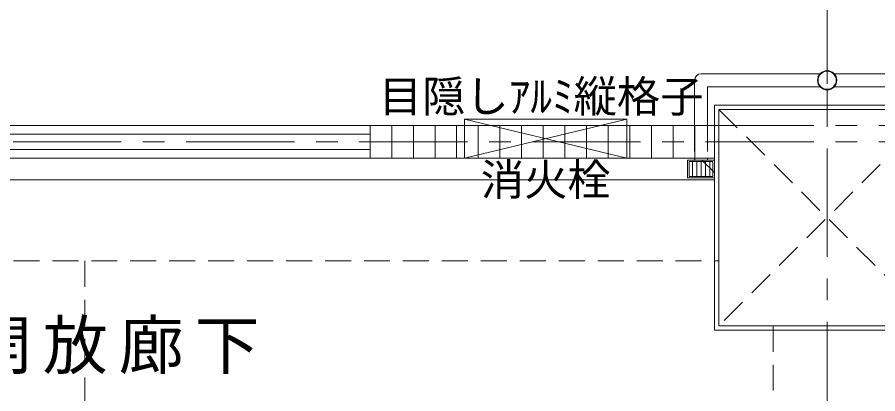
# Model space of a CAD drawing. Units: millimetres at full size; details may follow other scales. Extents: x -443943 to 462275, y -43546 to 79452.
# Drawn here: x -6937 to -2960, y 54451 to 56192 of the extents above; entities that cross this region are included whole.
import ezdxf
from ezdxf.enums import TextEntityAlignment as Align

# ---------------------------------------------------------------- set-up
doc = ezdxf.new("R2010")
doc.units = ezdxf.units.MM
doc.header["$LTSCALE"] = 100
doc.linetypes.add('CHAIN1', pattern=[8, 5, -1, 1, -1])
doc.linetypes.add('DASHED1', pattern=[1.8, 1.2, -0.6])
for name, color, linetype, lineweight in [('4-0_仕上', 7, 'Continuous', 15), ('4-1_通り芯', 4, 'Continuous', 9), ('4-2_躯体', 3, 'Continuous', 20), ('4-3_建具', 4, 'Continuous', 9), ('4-5_文字', 7, 'Continuous', 15), ('4-A_目地･ﾊｯﾁ', 4, 'Continuous', 9), ('4-C_E-CIRC', 4, 'Continuous', 9)]:
    doc.layers.add(name, color=color, linetype=linetype, lineweight=lineweight)
doc.styles.add('ＭＳ ゴシック', font='')
doc.styles.get('ＭＳ ゴシック').set_extended_font_data('MS Gothic')

msp = doc.modelspace()

# ---------------------------------------------------------------- linework, layer by layer
at = {"layer": '4-0_仕上', "color": 2}
for p, q in [((-3776.7, 55930.2), (-3227, 55930.2)), ((-2611.7, 55930.2), (-3161.3, 55930.2)), ((-3806.7, 55900.2), (-3806.7, 55690.7)), ((-3227, 55870.2), (-3746.7, 55870.2)), ((-3746.7, 55690.7), (-3746.7, 55870.2)), ((-3161.3, 55870.2), (-2641.7, 55870.2)), ((-3194.2, 55855.7), (-3194.2, 55785.7)), ((-3839.2, 55531.7), (-3714.2, 55531.7)), ((-3831.2, 55525.2), (-3831.2, 55456.2)), ((-3816.7, 55525.2), (-3816.7, 55456.2)), ((-3806.7, 55540.7), (-3806.7, 55531.7)), ((-3796.7, 55525.2), (-3796.7, 55456.2)), ((-3776.7, 55525.2), (-3776.7, 55456.2)), ((-3756.7, 55525.2), (-3756.7, 55456.2)), ((-3746.7, 55531.7), (-3746.7, 55540.7)), ((-3736.7, 55525.2), (-3736.7, 55456.2)), ((-3714.2, 55531.7), (-3714.2, 55449.7)), ((-3831.2, 55456.2), (-3722.2, 55456.2))]:
    msp.add_line(p, q, dxfattribs=at)
at = {"layer": '4-0_仕上'}
for p, q in [((-3714.2, 54745.7), (-3714.2, 55785.7)), ((-3714.2, 55540.7), (-9274.2, 55540.7)), ((-2674.2, 54745.7), (-3714.2, 54745.7))]:
    msp.add_line(p, q, dxfattribs=at)
at = {"layer": '4-0_仕上', "color": 2, "linetype": 'DASHED1'}
for p, q in [((-3806.7, 55690.7), (-3806.7, 55540.7)), ((-3746.7, 55690.7), (-3746.7, 55540.7))]:
    msp.add_line(p, q, dxfattribs=at)
at = {"layer": '4-0_仕上', "color": 4, "lineweight": 9}
msp.add_line((-3714.2, 55440.7), (-9274.2, 55440.7), dxfattribs=at)
at = {"layer": '4-0_仕上', "linetype": 'DASHED1'}
for p, q in [((-9294.2, 55065.7), (-3694.2, 55065.7)), ((-6624.2, 55065.7), (-6624.2, 48435.7)), ((-3444.2, 54765.7), (-3444.2, 48885.7))]:
    msp.add_line(p, q, dxfattribs=at)
at = {"layer": '4-0_仕上'}
msp.add_lwpolyline([(-3714.2, 55785.7), (-2674.2, 55785.7), (-2674.2, 54745.7)], dxfattribs=at)
at = {"layer": '4-0_仕上', "color": 2}
for points in [[(-3839.2, 55531.7), (-3839.2, 55449.7), (-3714.2, 55449.7)], [(-3831.2, 55525.2), (-3722.2, 55525.2), (-3722.2, 55456.2)]]:
    msp.add_lwpolyline(points, dxfattribs=at)
for radius in [44.5, 41.8]:
    msp.add_circle((-3194.2, 55900.2), radius, dxfattribs=at)
msp.add_arc((-3776.7, 55900.2), 30, 90, 180, dxfattribs=at)
at = {"layer": '4-1_通り芯', "linetype": 'CHAIN1'}
for p, q in [((-3194.2, 59584.4), (-3194.2, 44110.7)), ((-18955.9, 55690.7), (21355.8, 55690.7)), ((-18955.9, 55615.7), (3405.8, 55615.7))]:
    msp.add_line(p, q, dxfattribs=at)
at = {"layer": '4-2_躯体', "linetype": 'DASHED1'}
for p, q in [((-3694.2, 55765.7), (-2694.2, 54765.7)), ((-2694.2, 55765.7), (-3694.2, 54765.7))]:
    msp.add_line(p, q, dxfattribs=at)
at = {"layer": '4-2_躯体'}
msp.add_line((-2694.2, 54765.7), (-3694.2, 54765.7), dxfattribs=at)
msp.add_lwpolyline([(-3694.2, 54765.7), (-3694.2, 55765.7), (-2694.2, 55765.7)], dxfattribs=at)
at = {"layer": '4-3_建具', "color": 7, "lineweight": 15}
msp.add_line((-3694.2, 55690.7), (-9294.2, 55690.7), dxfattribs=at)
at = {"layer": '4-3_建具'}
for p, q in [((-5306.1, 55690.7), (-5306.1, 55540.7)), ((-5206.1, 55690.7), (-5206.1, 55540.7)), ((-5106.1, 55690.7), (-5106.1, 55540.7)), ((-5006.1, 55690.7), (-5006.1, 55540.7)), ((-4906.1, 55690.7), (-4906.1, 55540.7)), ((-4806.1, 55690.7), (-4806.1, 55540.7)), ((-4706.1, 55690.7), (-4706.1, 55540.7)), ((-4606.1, 55690.7), (-4606.1, 55540.7)), ((-4506.1, 55690.7), (-4506.1, 55540.7)), ((-4406.1, 55690.7), (-4406.1, 55540.7)), ((-4306.1, 55690.7), (-4306.1, 55540.7)), ((-4206.1, 55690.7), (-4206.1, 55540.7)), ((-4106.1, 55690.7), (-4106.1, 55540.7)), ((-4006.1, 55690.7), (-4006.1, 55540.7)), ((-3906.1, 55690.7), (-3906.1, 55540.7)), ((-3806.1, 55690.7), (-3806.1, 55531.7))]:
    msp.add_line(p, q, dxfattribs=at)
at = {"layer": '4-3_建具', "lineweight": 18}
for p, q in [((-6994.2, 55650.7), (-5306.1, 55650.7)), ((-6994.2, 55580.7), (-5306.1, 55580.7))]:
    msp.add_line(p, q, dxfattribs=at)
at = {"layer": '4-A_目地･ﾊｯﾁ', "color": 7, "lineweight": 15}
msp.add_line((-4869.2, 55720.7), (-4869.2, 55540.7), dxfattribs=at)
at = {"layer": '4-A_目地･ﾊｯﾁ'}
for p, q in [((-4869.2, 55540.7), (-4119.2, 55720.7)), ((-4869.2, 55720.7), (-4119.2, 55540.7))]:
    msp.add_line(p, q, dxfattribs=at)
at = {"layer": '4-A_目地･ﾊｯﾁ', "color": 7, "lineweight": 15}
msp.add_lwpolyline([(-4869.2, 55720.7), (-4119.2, 55720.7), (-4119.2, 55540.7)], dxfattribs=at)
at = {"layer": '4-C_E-CIRC', "linetype": 'DASHED1'}
msp.add_line((-3714.2, 55473.3), (-3772.6, 55531.7), dxfattribs=at)

# ---------------------------------------------------------------- texts
at = {"layer": '4-3_建具', "style": 'ＭＳ ゴシック'}
for s, p in [('目隠しｱﾙﾐ縦格子', (-5265.5, 55708.6)), ('消火栓', (-4794.2, 55324))]:
    msp.add_text(s, height=146.6, dxfattribs=at).set_placement(p, align=Align.BOTTOM_LEFT)
at = {"layer": '4-5_文字', "insert": (-7169.2, 54541.3), "char_height": 219.9, "attachment_point": 7, "style": 'ＭＳ ゴシック'}
msp.add_mtext('\\T1.17;開放廊下', dxfattribs=at)

doc.saveas('drawing.dxf')
